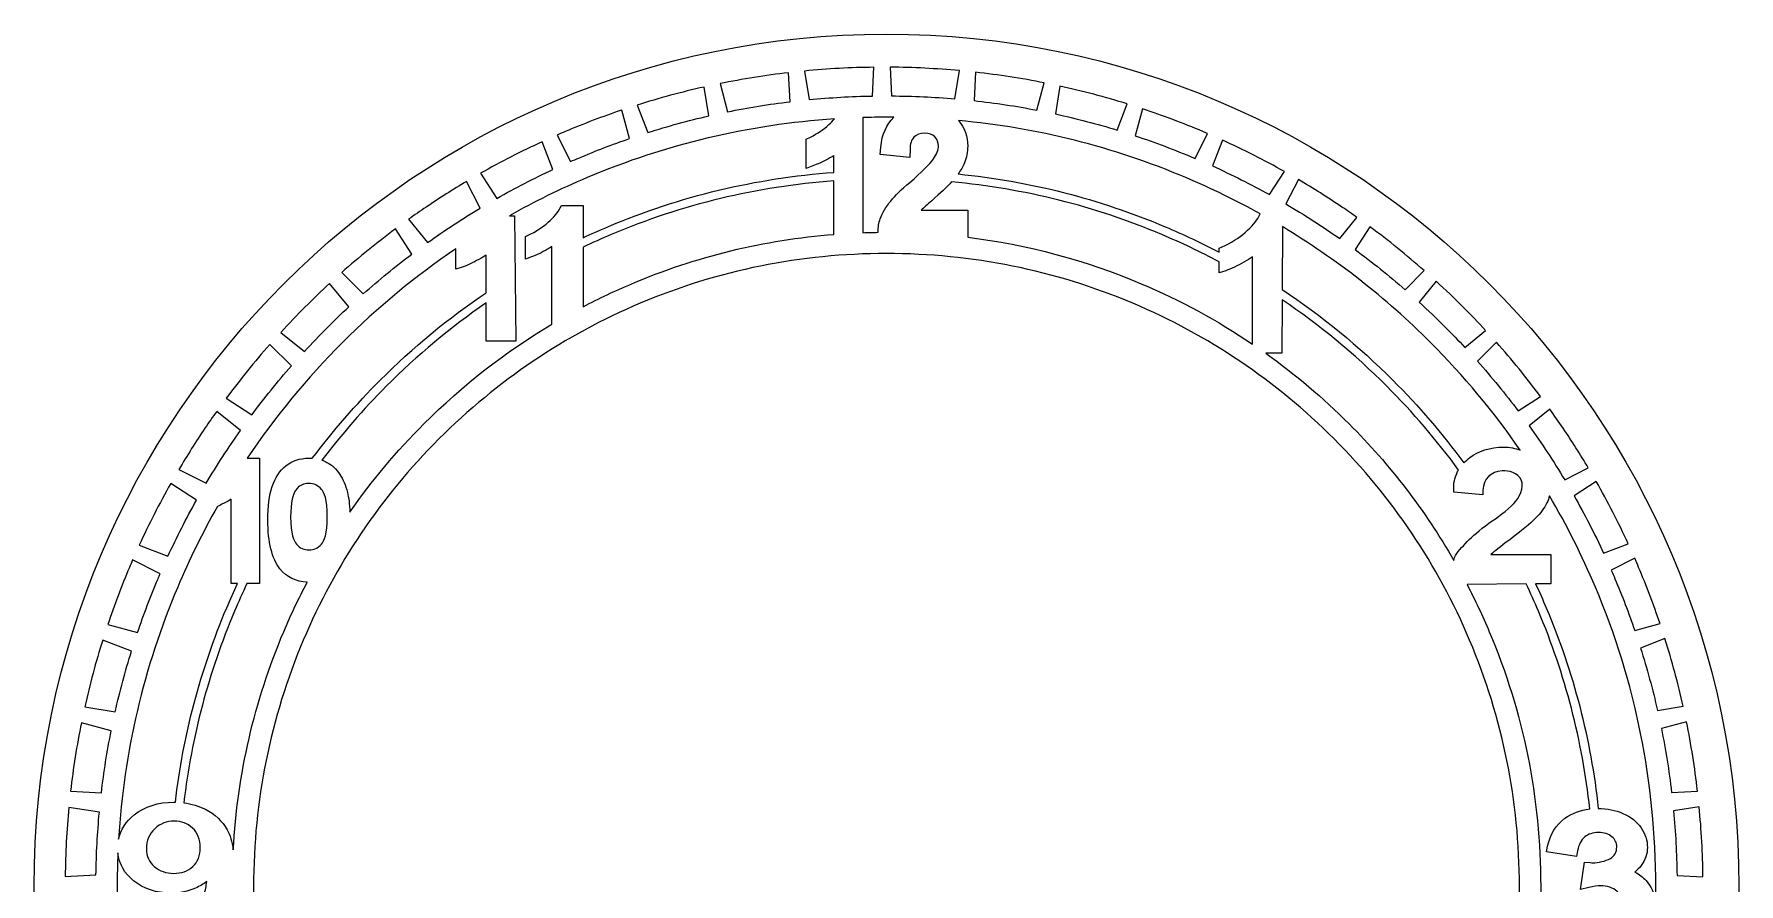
# Model space of a CAD drawing. Header units: millimetres. Extents: x -247 to 1827, y -473 to -7.
# Drawn here: x -247.1 to 152.9, y -241.9 to -42.5 of the extents above; entities that cross this region are included whole.
import ezdxf

# ---------------------------------------------------------------- set-up
doc = ezdxf.new("R2010")
doc.units = ezdxf.units.MM
doc.header["$MEASUREMENT"] = 0
doc.layers.add('Layer 6', color=7, linetype='Continuous')

msp = doc.modelspace()

# ---------------------------------------------------------------- linework, layer by layer
at = {"layer": 'Layer 6', "lineweight": 0}
for points, knots in [([(-47.12, -42.52), (-157.57, -42.52), (-247.12, -132.07), (-247.12, -242.52), (-247.12, -352.98), (-157.57, -442.52), (-47.12, -442.52), (63.34, -442.52), (152.88, -352.98), (152.88, -242.52), (152.88, -132.07), (63.34, -42.52), (-47.12, -42.52)], [0, 0, 0, 0, 1, 1, 1, 2, 2, 2, 3, 3, 3, 4, 4, 4, 4]), ([(-70.11, -51.59), (-70.11, -51.59), (-69.75, -58.39), (-69.75, -58.39), (-74.68, -58.98), (-79.57, -59.78), (-84.41, -60.76), (-84.41, -60.76), (-86.18, -54.15), (-86.18, -54.15), (-80.88, -53.07), (-75.51, -52.21), (-70.11, -51.59)], [0, 0, 0, 0, 1, 1, 1, 2, 2, 2, 3, 3, 3, 4, 4, 4, 4]), ([(-50.07, -50.31), (-50.07, -50.31), (-50.42, -57.06), (-50.42, -57.06), (-55.4, -57.14), (-60.35, -57.42), (-65.27, -57.9), (-65.27, -57.9), (-66.33, -51.19), (-66.33, -51.19), (-60.93, -50.66), (-55.5, -50.37), (-50.07, -50.31)], [0, 0, 0, 0, 1, 1, 1, 2, 2, 2, 3, 3, 3, 4, 4, 4, 4]), ([(-30, -51.1), (-30, -51.1), (-31.05, -57.71), (-31.05, -57.71), (-35.97, -57.29), (-40.93, -57.06), (-45.92, -57.03), (-45.92, -57.03), (-46.27, -50.29), (-46.27, -50.29), (-40.84, -50.34), (-35.4, -50.6), (-30, -51.1)], [0, 0, 0, 0, 1, 1, 1, 2, 2, 2, 3, 3, 3, 4, 4, 4, 4]), ([(-10.11, -53.96), (-10.11, -53.96), (-11.83, -60.37), (-11.83, -60.37), (-16.7, -59.43), (-21.62, -58.69), (-26.58, -58.14), (-26.58, -58.14), (-26.23, -51.48), (-26.23, -51.48), (-20.81, -52.08), (-15.43, -52.91), (-10.11, -53.96)], [0, 0, 0, 0, 1, 1, 1, 2, 2, 2, 3, 3, 3, 4, 4, 4, 4]), ([(-89.9, -54.94), (-89.9, -54.94), (-88.82, -61.72), (-88.82, -61.72), (-93.64, -62.83), (-98.41, -64.13), (-103.14, -65.63), (-103.14, -65.63), (-105.61, -59.18), (-105.61, -59.18), (-100.44, -57.54), (-95.19, -56.13), (-89.9, -54.94)], [0, 0, 0, 0, 1, 1, 1, 2, 2, 2, 3, 3, 3, 4, 4, 4, 4]), ([(9.37, -58.91), (9.37, -58.91), (7.02, -65.04), (7.02, -65.04), (2.24, -63.59), (-2.58, -62.33), (-7.45, -61.27), (-7.45, -61.27), (-6.41, -54.73), (-6.41, -54.73), (-1.1, -55.9), (4.17, -57.29), (9.37, -58.91)], [0, 0, 0, 0, 1, 1, 1, 2, 2, 2, 3, 3, 3, 4, 4, 4, 4]), ([(-134.41, -85.15), (-134.41, -85.15), (-135.6, -85.15), (-135.6, -85.15), (-129.72, -81.84), (-123.64, -78.86), (-117.37, -76.21), (-98.86, -68.38), (-79.38, -63.76), (-59.32, -62.43), (-59.7, -62.86), (-60.12, -63.31), (-60.62, -63.76), (-61.85, -64.89), (-63.31, -65.87), (-64.97, -66.68), (-64.97, -66.68), (-65.96, -67.16), (-65.96, -67.16), (-65.96, -67.16), (-65.96, -74.06), (-65.96, -74.06), (-65.96, -74.06), (-63.6, -73.16), (-63.6, -73.16), (-62.49, -72.74), (-61.24, -72.11), (-59.88, -71.29), (-59.74, -71.2), (-59.59, -71.11), (-59.45, -71.02), (-59.45, -71.02), (-59.45, -74.98), (-59.45, -74.98), (-77.78, -76.3), (-95.57, -80.56), (-112.51, -87.73), (-114.46, -88.55), (-116.39, -89.42), (-118.3, -90.31), (-118.3, -90.31), (-118.3, -82.76), (-118.3, -82.76), (-118.3, -82.76), (-123.41, -82.76), (-123.41, -82.76), (-123.41, -82.76), (-123.7, -83.33), (-123.7, -83.33), (-124.23, -84.38), (-125.17, -85.51), (-126.48, -86.67), (-127.82, -87.85), (-129.41, -88.87), (-131.21, -89.71), (-131.21, -89.71), (-131.8, -89.98), (-131.8, -89.98), (-131.8, -89.98), (-131.8, -95.33), (-131.8, -95.33), (-131.8, -95.33), (-130.39, -94.81), (-130.39, -94.81), (-129.28, -94.41), (-128.03, -93.8), (-126.65, -93), (-126.06, -92.66), (-126.17, -92.75), (-125.67, -92.4), (-125.67, -92.4), (-125.67, -110.61), (-125.67, -110.61), (-136.54, -117.1), (-146.58, -124.91), (-155.66, -133.98), (-162.09, -140.41), (-167.88, -147.33), (-173.02, -154.68), (-173.1, -152.84), (-173.3, -151.29), (-173.61, -150.07), (-174.03, -148.42), (-174.63, -146.99), (-175.39, -145.83), (-175.39, -145.83), (-175.39, -145.83), (-175.39, -145.83), (-176.18, -144.61), (-177.19, -143.66), (-178.41, -143.01), (-178.79, -142.81), (-179.2, -142.64), (-179.61, -142.5), (-175.17, -136.72), (-169.67, -130.31), (-164.5, -125.14), (-157.23, -117.88), (-149.39, -111.36), (-141.04, -105.62), (-141.04, -105.62), (-141.04, -114.59), (-141.04, -114.59), (-141.04, -114.59), (-134.08, -114.59), (-134.08, -114.59), (-134.08, -114.59), (-134.41, -85.15), (-134.41, -85.15)], [0, 0, 0, 0, 1, 1, 1, 2, 2, 2, 3, 3, 3, 4, 4, 4, 5, 5, 5, 6, 6, 6, 7, 7, 7, 8, 8, 8, 9, 9, 9, 10, 10, 10, 11, 11, 11, 12, 12, 12, 13, 13, 13, 14, 14, 14, 15, 15, 15, 16, 16, 16, 17, 17, 17, 18, 18, 18, 19, 19, 19, 20, 20, 20, 21, 21, 21, 22, 22, 22, 23, 23, 23, 24, 24, 24, 25, 25, 25, 26, 26, 26, 27, 27, 27, 28, 28, 28, 29, 29, 29, 30, 30, 30, 31, 31, 31, 32, 32, 32, 33, 33, 33, 34, 34, 34, 35, 35, 35, 36, 36, 36, 36]), ([(-122.48, -65.39), (-118.13, -63.55), (-113.71, -61.87), (-109.23, -60.36), (-109.23, -60.36), (-107.43, -67.05), (-107.43, -67.05), (-111.43, -68.43), (-115.4, -69.94), (-119.32, -71.6), (-119.96, -71.87), (-120.6, -72.15), (-121.24, -72.43), (-121.24, -72.43), (-124.4, -66.22), (-124.4, -66.22), (-123.76, -65.94), (-123.12, -65.66), (-122.48, -65.39)], [0, 0, 0, 0, 1, 1, 1, 2, 2, 2, 3, 3, 3, 4, 4, 4, 5, 5, 5, 6, 6, 6, 6]), ([(-41.61, -71.49), (-41.61, -71.49), (-41.6, -69.54), (-41.6, -69.54), (-41.59, -68.28), (-41.28, -67.36), (-40.67, -66.72), (-40.05, -66.07), (-39.27, -65.79), (-38.16, -65.79), (-37.11, -65.79), (-36.38, -66.05), (-35.78, -66.66), (-35.18, -67.25), (-34.91, -67.9), (-34.91, -68.78), (-34.91, -69.67), (-35.32, -70.69), (-36.11, -71.81), (-37.03, -73.11), (-38.9, -74.96), (-41.65, -77.31), (-43.58, -78.94), (-45.09, -80.42), (-46.13, -81.7), (-47.24, -83.05), (-48.06, -84.45), (-48.57, -85.86), (-48.93, -86.82), (-49.09, -87.84), (-49.06, -88.88), (-49.06, -88.88), (-49.05, -89.04), (-49.05, -89.04), (-50.27, -89.05), (-51.48, -89.08), (-52.69, -89.12), (-52.69, -89.12), (-52.69, -62.11), (-52.69, -62.11), (-50.84, -62.06), (-48.98, -62.02), (-47.12, -62.02), (-46.53, -62.02), (-45.95, -62.03), (-45.37, -62.03), (-47.14, -63.69), (-48.17, -66.04), (-48.44, -69.02), (-48.44, -69.02), (-48.59, -70.75), (-48.59, -70.75), (-48.59, -70.75), (-41.61, -71.49), (-41.61, -71.49)], [0, 0, 0, 0, 1, 1, 1, 2, 2, 2, 3, 3, 3, 4, 4, 4, 5, 5, 5, 6, 6, 6, 7, 7, 7, 8, 8, 8, 9, 9, 9, 10, 10, 10, 11, 11, 11, 12, 12, 12, 13, 13, 13, 14, 14, 14, 15, 15, 15, 16, 16, 16, 17, 17, 17, 18, 18, 18, 18]), ([(40.58, -84.71), (40.58, -84.71), (40.58, -84.71), (40.58, -84.71), (40.58, -84.71), (40.27, -85.31), (40.27, -85.31), (40.27, -85.31), (40.27, -85.31), (40.27, -85.31), (39.66, -86.49), (38.58, -87.75), (37.06, -89.05), (35.51, -90.37), (33.68, -91.52), (31.61, -92.45), (31.61, -92.45), (30.96, -92.74), (30.96, -92.74), (30.96, -92.74), (30.96, -93.73), (30.96, -93.73), (26.83, -91.56), (22.6, -89.56), (18.28, -87.73), (2.72, -81.15), (-13.57, -77.01), (-30.32, -75.35), (-29.69, -74.48), (-29.19, -73.61), (-28.85, -72.77), (-28.33, -71.5), (-28.07, -70.18), (-28.07, -68.86), (-28.07, -66.52), (-28.79, -64.49), (-30.22, -62.8), (-11.81, -64.5), (6.07, -68.99), (23.14, -76.21), (29.13, -78.74), (34.94, -81.58), (40.58, -84.71)], [0, 0, 0, 0, 1, 1, 1, 2, 2, 2, 3, 3, 3, 4, 4, 4, 5, 5, 5, 6, 6, 6, 7, 7, 7, 8, 8, 8, 9, 9, 9, 10, 10, 10, 11, 11, 11, 12, 12, 12, 13, 13, 13, 14, 14, 14, 14]), ([(27.1, -65.39), (27.48, -65.55), (27.86, -65.71), (28.23, -65.87), (28.23, -65.87), (25.27, -71.68), (25.27, -71.68), (25.21, -71.66), (25.15, -71.63), (25.09, -71.6), (20.54, -69.68), (15.92, -67.94), (11.26, -66.4), (11.26, -66.4), (12.96, -60.06), (12.96, -60.06), (17.75, -61.65), (22.47, -63.43), (27.1, -65.39)], [0, 0, 0, 0, 1, 1, 1, 2, 2, 2, 3, 3, 3, 4, 4, 4, 5, 5, 5, 6, 6, 6, 6]), ([(-127.88, -67.77), (-127.88, -67.77), (-125.37, -74.29), (-125.37, -74.29), (-129.86, -76.38), (-134.25, -78.64), (-138.53, -81.07), (-138.53, -81.07), (-142.35, -75.18), (-142.35, -75.18), (-137.63, -72.51), (-132.8, -70.03), (-127.88, -67.77)], [0, 0, 0, 0, 1, 1, 1, 2, 2, 2, 3, 3, 3, 4, 4, 4, 4]), ([(46.26, -74.79), (46.26, -74.79), (42.75, -80.2), (42.75, -80.2), (38.38, -77.78), (33.92, -75.53), (29.35, -73.47), (29.35, -73.47), (31.68, -67.4), (31.68, -67.4), (36.63, -69.65), (41.5, -72.11), (46.26, -74.79)], [0, 0, 0, 0, 1, 1, 1, 2, 2, 2, 3, 3, 3, 4, 4, 4, 4]), ([(-155.12, -83.1), (-152.02, -81.01), (-148.86, -79.01), (-145.64, -77.1), (-145.64, -77.1), (-142.45, -83.35), (-142.45, -83.35), (-146.68, -85.89), (-150.81, -88.59), (-154.82, -91.46), (-154.82, -91.46), (-159.25, -85.98), (-159.25, -85.98), (-157.89, -85), (-156.51, -84.04), (-155.12, -83.1)], [0, 0, 0, 0, 1, 1, 1, 2, 2, 2, 3, 3, 3, 4, 4, 4, 5, 5, 5, 5]), ([(-106.87, -101.09), (-110.77, -102.74), (-114.57, -104.55), (-118.3, -106.5), (-118.3, -106.5), (-118.3, -92.52), (-118.3, -92.52), (-116.13, -91.49), (-113.95, -90.51), (-111.73, -89.57), (-95.04, -82.51), (-77.51, -78.3), (-59.45, -76.98), (-59.45, -76.98), (-59.45, -89.51), (-59.45, -89.51), (-75.82, -90.81), (-91.72, -94.68), (-106.87, -101.09)], [0, 0, 0, 0, 1, 1, 1, 2, 2, 2, 3, 3, 3, 4, 4, 4, 5, 5, 5, 6, 6, 6, 6]), ([(32.47, -98.04), (33.74, -97.59), (35.19, -96.91), (36.76, -96.03), (37.49, -95.62), (38.16, -95.2), (38.76, -94.79), (38.76, -94.79), (38.76, -115.26), (38.76, -115.26), (30.56, -109.72), (21.84, -104.98), (12.63, -101.09), (-0.42, -95.57), (-14.04, -91.92), (-28.03, -90.19), (-28.03, -90.19), (-28.03, -83.81), (-28.03, -83.81), (-28.03, -83.81), (-38.96, -83.81), (-38.96, -83.81), (-38.33, -83.24), (-37.51, -82.51), (-36.51, -81.63), (-36.51, -81.63), (-36.5, -81.63), (-36.5, -81.63), (-34.48, -79.85), (-32.92, -78.38), (-31.85, -77.22), (-14.83, -78.76), (1.71, -82.89), (17.5, -89.57), (22.1, -91.51), (26.59, -93.66), (30.96, -95.99), (30.96, -95.99), (30.96, -98.57), (30.96, -98.57), (30.96, -98.57), (32.47, -98.04), (32.47, -98.04)], [0, 0, 0, 0, 1, 1, 1, 2, 2, 2, 3, 3, 3, 4, 4, 4, 5, 5, 5, 6, 6, 6, 7, 7, 7, 8, 8, 8, 9, 9, 9, 10, 10, 10, 11, 11, 11, 12, 12, 12, 13, 13, 13, 14, 14, 14, 14]), ([(59.74, -83.1), (60.92, -83.9), (62.1, -84.72), (63.26, -85.54), (63.26, -85.54), (59.24, -90.51), (59.24, -90.51), (55.14, -87.63), (50.92, -84.92), (46.6, -82.39), (46.6, -82.39), (49.52, -76.66), (49.52, -76.66), (52.99, -78.7), (56.4, -80.85), (59.74, -83.1)], [0, 0, 0, 0, 1, 1, 1, 2, 2, 2, 3, 3, 3, 4, 4, 4, 5, 5, 5, 5]), ([(80.52, -114.89), (88.35, -122.73), (95.39, -131.17), (101.59, -140.16), (100.4, -139.71), (99.11, -139.43), (97.72, -139.43), (94.52, -139.43), (91.7, -140.38), (89.75, -141.89), (89.25, -142.28), (88.79, -142.7), (88.36, -143.15), (83.33, -136.3), (77.76, -129.82), (71.68, -123.73), (63.68, -115.73), (55, -108.63), (45.71, -102.46), (45.71, -102.46), (45.76, -87.71), (45.76, -87.71), (58.35, -95.27), (69.99, -104.36), (80.52, -114.89)], [0, 0, 0, 0, 1, 1, 1, 2, 2, 2, 3, 3, 3, 4, 4, 4, 5, 5, 5, 6, 6, 6, 7, 7, 7, 8, 8, 8, 8]), ([(79.05, -98.01), (79.05, -98.01), (74.56, -102.5), (74.56, -102.5), (70.77, -99.2), (66.86, -96.06), (62.83, -93.09), (62.83, -93.09), (66.3, -87.74), (66.3, -87.74), (70.69, -90.98), (74.95, -94.41), (79.05, -98.01)], [0, 0, 0, 0, 1, 1, 1, 2, 2, 2, 3, 3, 3, 4, 4, 4, 4]), ([(-162.33, -88.23), (-162.33, -88.23), (-158.49, -94.15), (-158.49, -94.15), (-162.41, -97.1), (-166.22, -100.21), (-169.92, -103.49), (-169.92, -103.49), (-174.94, -98.47), (-174.94, -98.47), (-170.88, -94.88), (-166.67, -91.46), (-162.33, -88.23)], [0, 0, 0, 0, 1, 1, 1, 2, 2, 2, 3, 3, 3, 4, 4, 4, 4]), ([(-197.1, -142.04), (-190.59, -132.34), (-183.12, -123.27), (-174.75, -114.89), (-166.53, -106.67), (-157.64, -99.33), (-148.14, -92.9), (-148.14, -92.9), (-148.14, -97.72), (-148.14, -97.72), (-148.14, -97.72), (-146.67, -97.21), (-146.67, -97.21), (-145.51, -96.8), (-144.19, -96.19), (-142.76, -95.4), (-142.14, -95.06), (-141.57, -94.71), (-141.04, -94.36), (-141.04, -94.36), (-141.04, -103.2), (-141.04, -103.2), (-149.92, -109.19), (-158.23, -116.05), (-165.91, -123.73), (-171.45, -129.26), (-177.16, -135.88), (-181.84, -142.07), (-182.1, -142.05), (-182.36, -142.04), (-182.63, -142.04), (-184.79, -142.04), (-186.61, -142.63), (-188.06, -143.82), (-189.48, -144.97), (-190.55, -146.61), (-191.25, -148.69), (-191.93, -150.7), (-192.27, -153.35), (-192.27, -156.58), (-192.27, -161.77), (-191.32, -165.61), (-189.43, -167.99), (-187.86, -169.97), (-185.7, -171.01), (-183.02, -171.1), (-185.02, -174.9), (-186.87, -178.79), (-188.55, -182.77), (-195.45, -199.07), (-199.41, -216.24), (-200.38, -233.92), (-200.65, -232.03), (-201.13, -230.46), (-201.82, -229.23), (-202.97, -227.16), (-204.69, -225.55), (-206.91, -224.43), (-208.48, -223.65), (-210.17, -223.14), (-211.97, -222.91), (-210.16, -207.41), (-206.18, -192.34), (-200.07, -177.91), (-199.15, -175.74), (-198.19, -173.6), (-197.18, -171.47), (-197.18, -171.47), (-194.23, -171.47), (-194.23, -171.47), (-194.23, -171.47), (-194.23, -142.04), (-194.23, -142.04), (-194.23, -142.04), (-197.1, -142.04), (-197.1, -142.04)], [0, 0, 0, 0, 1, 1, 1, 2, 2, 2, 3, 3, 3, 4, 4, 4, 5, 5, 5, 6, 6, 6, 7, 7, 7, 8, 8, 8, 9, 9, 9, 10, 10, 10, 11, 11, 11, 12, 12, 12, 13, 13, 13, 14, 14, 14, 15, 15, 15, 16, 16, 16, 17, 17, 17, 18, 18, 18, 19, 19, 19, 20, 20, 20, 21, 21, 21, 22, 22, 22, 23, 23, 23, 24, 24, 24, 25, 25, 25, 25]), ([(-47.12, -94.02), (-27.07, -94.02), (-7.62, -97.95), (10.69, -105.69), (28.37, -113.17), (44.25, -123.88), (57.89, -137.52), (71.53, -151.16), (82.24, -167.04), (89.71, -184.72), (97.46, -203.03), (101.38, -222.48), (101.38, -242.52), (101.38, -262.57), (97.46, -282.02), (89.71, -300.33), (82.24, -318.01), (71.53, -333.89), (57.89, -347.53), (44.25, -361.17), (28.37, -371.88), (10.69, -379.35), (-7.62, -387.1), (-27.07, -391.02), (-47.12, -391.02), (-67.17, -391.02), (-86.61, -387.1), (-104.92, -379.35), (-122.6, -371.88), (-138.48, -361.17), (-152.12, -347.53), (-165.76, -333.89), (-176.47, -318.01), (-183.95, -300.33), (-191.69, -282.02), (-195.62, -262.57), (-195.62, -242.52), (-195.62, -222.48), (-191.69, -203.03), (-183.95, -184.72), (-176.47, -167.04), (-165.76, -151.16), (-152.12, -137.52), (-138.48, -123.88), (-122.6, -113.17), (-104.92, -105.69), (-86.61, -97.95), (-67.17, -94.02), (-47.12, -94.02)], [0, 0, 0, 0, 1, 1, 1, 2, 2, 2, 3, 3, 3, 4, 4, 4, 5, 5, 5, 6, 6, 6, 7, 7, 7, 8, 8, 8, 9, 9, 9, 10, 10, 10, 11, 11, 11, 12, 12, 12, 13, 13, 13, 14, 14, 14, 15, 15, 15, 16, 16, 16, 16]), ([(-183.56, -106.57), (-181.67, -104.68), (-179.74, -102.83), (-177.78, -101.02), (-177.78, -101.02), (-173.3, -106.55), (-173.3, -106.55), (-174.99, -108.12), (-176.65, -109.72), (-178.29, -111.36), (-180.14, -113.21), (-181.94, -115.09), (-183.7, -117.01), (-183.7, -117.01), (-189.25, -112.51), (-189.25, -112.51), (-187.4, -110.49), (-185.5, -108.51), (-183.56, -106.57)], [0, 0, 0, 0, 1, 1, 1, 2, 2, 2, 3, 3, 3, 4, 4, 4, 5, 5, 5, 6, 6, 6, 6]), ([(88.18, -106.57), (89.97, -108.36), (91.74, -110.2), (93.46, -112.07), (93.46, -112.07), (88.57, -116.03), (88.57, -116.03), (87.09, -114.45), (85.59, -112.89), (84.05, -111.36), (82.03, -109.33), (79.96, -107.36), (77.86, -105.44), (77.86, -105.44), (81.84, -100.52), (81.84, -100.52), (84, -102.49), (86.11, -104.5), (88.18, -106.57)], [0, 0, 0, 0, 1, 1, 1, 2, 2, 2, 3, 3, 3, 4, 4, 4, 5, 5, 5, 6, 6, 6, 6]), ([(70.26, -125.14), (76.42, -131.3), (82.04, -137.87), (87.11, -144.81), (86.51, -145.82), (86.11, -146.97), (85.97, -148.31), (85.97, -148.31), (85.97, -150.04), (85.97, -150.04), (85.97, -150.04), (92.82, -150.67), (92.82, -150.67), (92.82, -150.67), (92.83, -149.55), (92.83, -149.55), (92.85, -146.89), (94.69, -145.2), (97.3, -145), (98.91, -144.87), (101.06, -145.48), (101.79, -147.1), (102.62, -148.94), (101.3, -151.34), (100.08, -152.66), (98.4, -154.49), (96.22, -155.86), (94.23, -157.31), (92.01, -158.92), (90.32, -160.38), (89.13, -161.62), (87.9, -162.92), (86.74, -164.02), (86.17, -165.36), (86.09, -165.55), (86.04, -165.77), (86, -166.02), (79.29, -154.35), (71.07, -143.63), (61.42, -133.98), (55.32, -127.88), (48.78, -122.35), (41.85, -117.41), (41.85, -117.41), (45.65, -117.41), (45.65, -117.41), (45.65, -117.41), (45.7, -104.86), (45.7, -104.86), (54.47, -110.78), (62.68, -117.56), (70.26, -125.14)], [0, 0, 0, 0, 1, 1, 1, 2, 2, 2, 3, 3, 3, 4, 4, 4, 5, 5, 5, 6, 6, 6, 7, 7, 7, 8, 8, 8, 9, 9, 9, 10, 10, 10, 11, 11, 11, 12, 12, 12, 13, 13, 13, 14, 14, 14, 15, 15, 15, 16, 16, 16, 17, 17, 17, 17]), ([(-191.81, -115.35), (-191.81, -115.35), (-186.75, -120.4), (-186.75, -120.4), (-190, -124.11), (-193.1, -127.93), (-196.03, -131.87), (-196.03, -131.87), (-202.03, -127.97), (-202.03, -127.97), (-198.81, -123.63), (-195.39, -119.41), (-191.81, -115.35)], [0, 0, 0, 0, 1, 1, 1, 2, 2, 2, 3, 3, 3, 4, 4, 4, 4]), ([(95.98, -114.84), (99.61, -118.93), (103.07, -123.17), (106.34, -127.55), (106.34, -127.55), (101.1, -130.95), (101.1, -130.95), (98.08, -126.94), (94.89, -123.05), (91.53, -119.28), (91.53, -119.28), (95.98, -114.84), (95.98, -114.84)], [0, 0, 0, 0, 1, 1, 1, 2, 2, 2, 3, 3, 3, 4, 4, 4, 4]), ([(-207.03, -135.01), (-206.13, -133.68), (-205.21, -132.36), (-204.28, -131.05), (-204.28, -131.05), (-198.71, -135.56), (-198.71, -135.56), (-201.55, -139.58), (-204.22, -143.7), (-206.73, -147.93), (-206.73, -147.93), (-213.14, -144.66), (-213.14, -144.66), (-211.19, -141.39), (-209.16, -138.16), (-207.03, -135.01)], [0, 0, 0, 0, 1, 1, 1, 2, 2, 2, 3, 3, 3, 4, 4, 4, 5, 5, 5, 5]), ([(111.64, -135.01), (113.69, -138.04), (115.66, -141.14), (117.53, -144.29), (117.53, -144.29), (112.01, -147.11), (112.01, -147.11), (109.41, -142.78), (106.64, -138.57), (103.7, -134.48), (103.7, -134.48), (108.54, -130.56), (108.54, -130.56), (109.6, -132.03), (110.63, -133.51), (111.64, -135.01)], [0, 0, 0, 0, 1, 1, 1, 2, 2, 2, 3, 3, 3, 4, 4, 4, 5, 5, 5, 5]), ([(-215.05, -147.97), (-215.05, -147.97), (-209.01, -151.89), (-209.01, -151.89), (-211.41, -156.16), (-213.64, -160.55), (-215.7, -165.02), (-215.7, -165.02), (-222.44, -162.43), (-222.44, -162.43), (-220.19, -157.52), (-217.72, -152.69), (-215.05, -147.97)], [0, 0, 0, 0, 1, 1, 1, 2, 2, 2, 3, 3, 3, 4, 4, 4, 4]), ([(-179.68, -162.18), (-180.51, -163.13), (-181.45, -163.56), (-182.63, -163.56), (-183.81, -163.56), (-184.74, -163.13), (-185.58, -162.19), (-186.2, -161.5), (-186.93, -159.83), (-186.93, -155.77), (-186.93, -152.51), (-186.42, -150.28), (-185.43, -149.14), (-184.72, -148.35), (-183.84, -147.98), (-182.67, -147.98), (-181.46, -147.98), (-180.51, -148.41), (-179.67, -149.35), (-179.06, -150.03), (-178.33, -151.7), (-178.33, -155.77), (-178.33, -159.82), (-179.06, -161.49), (-179.68, -162.18)], [0, 0, 0, 0, 1, 1, 1, 2, 2, 2, 3, 3, 3, 4, 4, 4, 5, 5, 5, 6, 6, 6, 7, 7, 7, 8, 8, 8, 8]), ([(126.92, -162.12), (126.92, -162.12), (121.15, -164.33), (121.15, -164.33), (119.02, -159.75), (116.7, -155.26), (114.21, -150.88), (114.21, -150.88), (119.41, -147.51), (119.41, -147.51), (122.12, -152.27), (124.63, -157.15), (126.92, -162.12)], [0, 0, 0, 0, 1, 1, 1, 2, 2, 2, 3, 3, 3, 4, 4, 4, 4]), ([(-199.39, -171.47), (-200.26, -173.34), (-201.11, -175.22), (-201.91, -177.13), (-208.11, -191.77), (-212.14, -207.05), (-213.97, -222.76), (-214.08, -222.76), (-214.19, -222.75), (-214.3, -222.75), (-218.01, -222.75), (-221.15, -223.76), (-223.63, -225.73), (-225.54, -227.26), (-226.81, -229.18), (-227.28, -231.46), (-226.06, -211), (-221.41, -191.13), (-213.43, -172.27), (-210.68, -165.76), (-207.56, -159.45), (-204.1, -153.36), (-203.41, -153.05), (-202.68, -152.69), (-201.92, -152.28), (-201.29, -151.94), (-201.4, -152.03), (-200.86, -151.68), (-200.86, -151.68), (-200.86, -171.47), (-200.86, -171.47), (-200.86, -171.47), (-199.39, -171.47), (-199.39, -171.47)], [0, 0, 0, 0, 1, 1, 1, 2, 2, 2, 3, 3, 3, 4, 4, 4, 5, 5, 5, 6, 6, 6, 7, 7, 7, 8, 8, 8, 9, 9, 9, 10, 10, 10, 11, 11, 11, 11]), ([(131.1, -241.14), (130.38, -240.33), (129.5, -239.66), (128.47, -239.14), (129.05, -238.69), (129.55, -238.19), (129.96, -237.65), (130.93, -236.37), (131.42, -234.92), (131.42, -233.35), (131.42, -231.73), (130.92, -230.18), (129.93, -228.75), (128.94, -227.34), (127.51, -226.21), (125.68, -225.4), (123.92, -224.63), (121.97, -224.23), (119.89, -224.22), (118.14, -208), (114.06, -192.22), (107.68, -177.13), (106.88, -175.24), (106.05, -173.38), (105.18, -171.52), (105.18, -171.52), (108.73, -171.49), (108.73, -171.49), (108.73, -171.49), (108.73, -164.67), (108.73, -164.67), (108.73, -164.67), (94.67, -164.67), (94.67, -164.67), (94.71, -164.64), (94.74, -164.6), (94.78, -164.57), (95.4, -163.99), (96.85, -162.84), (99.1, -161.16), (101.87, -159.08), (103.89, -157.41), (105.1, -156.2), (106.36, -154.94), (107.28, -153.71), (107.83, -152.54), (108.09, -151.99), (108.29, -151.43), (108.43, -150.87), (112.48, -157.73), (116.07, -164.87), (119.2, -172.27), (128.61, -194.52), (133.38, -218.16), (133.38, -242.52), (133.38, -243.75), (133.37, -244.97), (133.34, -246.2), (133.15, -244.26), (132.29, -242.49), (131.1, -241.14)], [0, 0, 0, 0, 1, 1, 1, 2, 2, 2, 3, 3, 3, 4, 4, 4, 5, 5, 5, 6, 6, 6, 7, 7, 7, 8, 8, 8, 9, 9, 9, 10, 10, 10, 11, 11, 11, 12, 12, 12, 13, 13, 13, 14, 14, 14, 15, 15, 15, 16, 16, 16, 17, 17, 17, 18, 18, 18, 19, 19, 19, 20, 20, 20, 20]), ([(-224.74, -167.65), (-224.5, -167.07), (-224.25, -166.49), (-224, -165.92), (-224, -165.92), (-217.56, -169.2), (-217.56, -169.2), (-217.72, -169.57), (-217.88, -169.94), (-218.04, -170.32), (-219.8, -174.48), (-221.4, -178.7), (-222.85, -182.95), (-222.85, -182.95), (-229.83, -181.08), (-229.83, -181.08), (-228.3, -176.54), (-226.6, -172.05), (-224.74, -167.65)], [0, 0, 0, 0, 1, 1, 1, 2, 2, 2, 3, 3, 3, 4, 4, 4, 5, 5, 5, 6, 6, 6, 6]), ([(129.36, -167.65), (131.19, -171.98), (132.86, -176.38), (134.37, -180.85), (134.37, -180.85), (128.44, -182.44), (128.44, -182.44), (127.04, -178.36), (125.5, -174.32), (123.8, -170.32), (123.52, -169.65), (123.23, -168.98), (122.94, -168.31), (122.94, -168.31), (128.44, -165.52), (128.44, -165.52), (128.75, -166.22), (129.06, -166.93), (129.36, -167.65)], [0, 0, 0, 0, 1, 1, 1, 2, 2, 2, 3, 3, 3, 4, 4, 4, 5, 5, 5, 6, 6, 6, 6]), ([(114.8, -235.49), (114.8, -235.49), (115.03, -234.19), (115.03, -234.19), (115.29, -232.71), (115.85, -231.61), (116.7, -230.92), (117.55, -230.22), (118.61, -229.89), (119.93, -229.89), (121.26, -229.89), (122.3, -230.21), (123.1, -230.88), (123.87, -231.53), (124.22, -232.28), (124.22, -233.26), (124.22, -234.5), (123.74, -235.35), (122.72, -235.93), (121.49, -236.62), (120.08, -236.97), (118.53, -236.97), (118.45, -236.97), (118.28, -236.96), (117.99, -236.93), (117.99, -236.93), (116.64, -236.8), (116.64, -236.8), (116.64, -236.8), (115.7, -243.22), (115.7, -243.22), (115.7, -243.22), (117.7, -242.76), (117.7, -242.76), (118.79, -242.51), (119.69, -242.39), (120.38, -242.39), (122.01, -242.39), (123.3, -242.81), (124.32, -243.69), (125.32, -244.55), (125.79, -245.57), (125.79, -246.91), (125.79, -248.34), (125.27, -249.45), (124.16, -250.41), (123.04, -251.39), (121.68, -251.86), (120.03, -251.86), (118.66, -251.86), (117.55, -251.51), (116.62, -250.79), (115.69, -250.06), (115.01, -248.79), (114.59, -247), (114.59, -247), (114.32, -245.83), (114.32, -245.83), (114.32, -245.83), (106.33, -246.75), (106.33, -246.75), (106.36, -245.34), (106.38, -243.93), (106.38, -242.52), (106.38, -221.8), (102.32, -201.7), (94.32, -182.77), (92.72, -179), (90.98, -175.31), (89.1, -171.7), (89.1, -171.7), (102.98, -171.55), (102.98, -171.55), (103.98, -173.65), (104.93, -175.76), (105.84, -177.91), (112.13, -192.79), (116.16, -208.34), (117.9, -224.34), (115.66, -224.61), (113.7, -225.34), (112.06, -226.54), (109.95, -228.09), (108.58, -230.29), (107.99, -233.07), (107.99, -233.07), (107.71, -234.4), (107.71, -234.4), (107.71, -234.4), (114.8, -235.49), (114.8, -235.49)], [0, 0, 0, 0, 1, 1, 1, 2, 2, 2, 3, 3, 3, 4, 4, 4, 5, 5, 5, 6, 6, 6, 7, 7, 7, 8, 8, 8, 9, 9, 9, 10, 10, 10, 11, 11, 11, 12, 12, 12, 13, 13, 13, 14, 14, 14, 15, 15, 15, 16, 16, 16, 17, 17, 17, 18, 18, 18, 19, 19, 19, 20, 20, 20, 21, 21, 21, 22, 22, 22, 23, 23, 23, 24, 24, 24, 25, 25, 25, 26, 26, 26, 27, 27, 27, 28, 28, 28, 29, 29, 29, 30, 30, 30, 30]), ([(-231.01, -184.71), (-231.01, -184.71), (-224.26, -187.3), (-224.26, -187.3), (-225.73, -192), (-227, -196.74), (-228.08, -201.54), (-228.08, -201.54), (-235.23, -200.4), (-235.23, -200.4), (-234.05, -195.12), (-232.64, -189.88), (-231.01, -184.71)], [0, 0, 0, 0, 1, 1, 1, 2, 2, 2, 3, 3, 3, 4, 4, 4, 4]), ([(139.81, -200.26), (139.81, -200.26), (133.78, -201.21), (133.78, -201.21), (132.66, -196.28), (131.33, -191.4), (129.8, -186.58), (129.8, -186.58), (135.53, -184.38), (135.53, -184.38), (137.18, -189.61), (138.61, -194.91), (139.81, -200.26)], [0, 0, 0, 0, 1, 1, 1, 2, 2, 2, 3, 3, 3, 4, 4, 4, 4]), ([(143.17, -220.13), (143.17, -220.13), (137.09, -220.45), (137.09, -220.45), (136.49, -215.42), (135.7, -210.42), (134.69, -205.47), (134.69, -205.47), (140.59, -203.89), (140.59, -203.89), (141.68, -209.25), (142.54, -214.67), (143.17, -220.13)], [0, 0, 0, 0, 1, 1, 1, 2, 2, 2, 3, 3, 3, 4, 4, 4, 4]), ([(-236.02, -204.13), (-236.02, -204.13), (-229.03, -206), (-229.03, -206), (-229.99, -210.82), (-230.76, -215.67), (-231.33, -220.56), (-231.33, -220.56), (-238.56, -220.18), (-238.56, -220.18), (-237.94, -214.79), (-237.09, -209.43), (-236.02, -204.13)], [0, 0, 0, 0, 1, 1, 1, 2, 2, 2, 3, 3, 3, 4, 4, 4, 4]), ([(-238.96, -223.98), (-238.96, -223.98), (-231.81, -225.11), (-231.81, -225.11), (-232.26, -229.98), (-232.53, -234.89), (-232.6, -239.83), (-232.6, -239.83), (-239.82, -240.21), (-239.82, -240.21), (-239.76, -234.78), (-239.47, -229.36), (-238.96, -223.98)], [0, 0, 0, 0, 1, 1, 1, 2, 2, 2, 3, 3, 3, 4, 4, 4, 4]), ([(144.44, -240.26), (144.44, -240.26), (138.36, -239.94), (138.36, -239.94), (138.3, -234.85), (138.02, -229.8), (137.55, -224.78), (137.55, -224.78), (143.56, -223.83), (143.56, -223.83), (144.09, -229.28), (144.38, -234.76), (144.44, -240.26)], [0, 0, 0, 0, 1, 1, 1, 2, 2, 2, 3, 3, 3, 4, 4, 4, 4]), ([(-208.13, -233.39), (-208.13, -235.31), (-208.72, -236.82), (-209.89, -237.87), (-211.06, -238.94), (-212.52, -239.45), (-214.36, -239.45), (-216.18, -239.45), (-217.67, -238.93), (-218.91, -237.86), (-220.15, -236.79), (-220.75, -235.43), (-220.75, -233.7), (-220.75, -231.76), (-220.09, -230.17), (-218.78, -228.97), (-217.47, -227.77), (-215.98, -227.18), (-214.23, -227.18), (-212.55, -227.18), (-211.15, -227.72), (-209.94, -228.83), (-208.74, -229.93), (-208.13, -231.47), (-208.13, -233.39)], [0, 0, 0, 0, 1, 1, 1, 2, 2, 2, 3, 3, 3, 4, 4, 4, 5, 5, 5, 6, 6, 6, 7, 7, 7, 8, 8, 8, 8]), ([(-223.78, -241.18), (-221.4, -243.11), (-218.45, -244.09), (-215.01, -244.09), (-212.95, -244.09), (-211.01, -243.69), (-209.23, -242.91), (-208.26, -242.48), (-207.38, -241.96), (-206.62, -241.38), (-206.71, -242.44), (-206.93, -243.49), (-207.26, -244.51), (-207.71, -245.9), (-208.27, -247.02), (-208.92, -247.82), (-209.55, -248.59), (-210.37, -249.22), (-211.35, -249.68), (-212.32, -250.13), (-213.47, -250.36), (-214.77, -250.36), (-216.29, -250.36), (-217.49, -250.05), (-218.43, -249.4), (-219.37, -248.76), (-220.02, -247.67), (-220.37, -246.18), (-220.37, -246.18), (-220.51, -245.56), (-220.51, -245.56), (-220.51, -245.56), (-227.58, -246.07), (-227.58, -246.07), (-227.6, -244.89), (-227.62, -243.71), (-227.62, -242.52), (-227.62, -239.89), (-227.56, -237.26), (-227.45, -234.64), (-227.17, -237.28), (-225.88, -239.48), (-223.78, -241.18)], [0, 0, 0, 0, 1, 1, 1, 2, 2, 2, 3, 3, 3, 4, 4, 4, 5, 5, 5, 6, 6, 6, 7, 7, 7, 8, 8, 8, 9, 9, 9, 10, 10, 10, 11, 11, 11, 12, 12, 12, 13, 13, 13, 14, 14, 14, 14])]:
    msp.add_open_spline(points, degree=3, knots=knots, dxfattribs=at)

doc.saveas('drawing.dxf')
